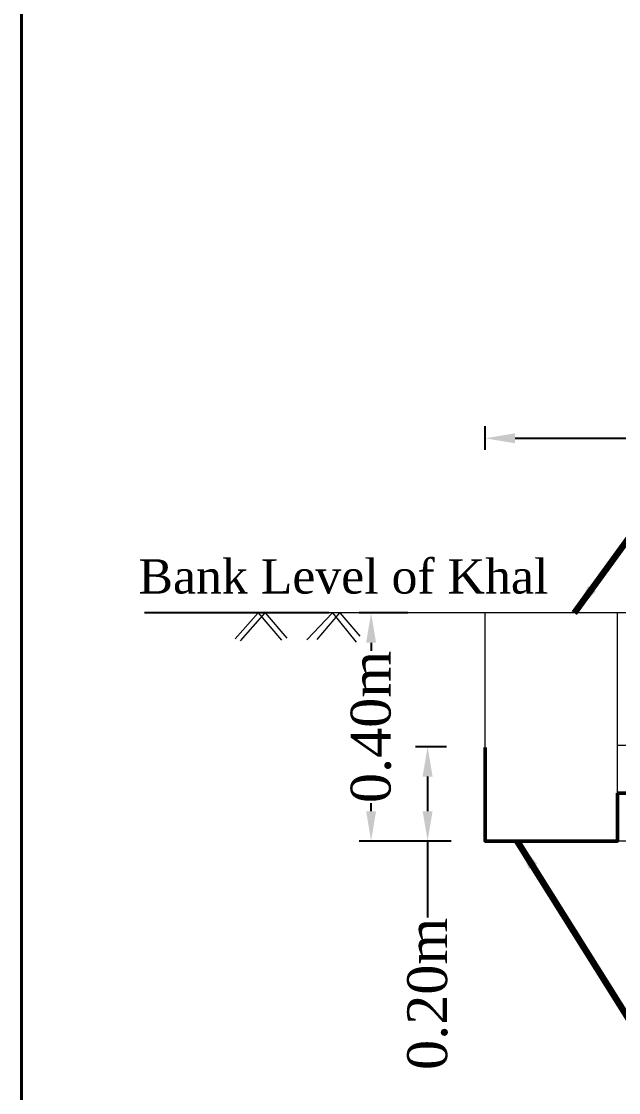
# Model space of a CAD drawing. Header units: metres. Extents: x -1354 to 3686, y -9962 to -7697.
# Drawn here: x 271.87 to 289.85, y -8996.97 to -8964.73 of the extents above; entities that cross this region are included whole.
import ezdxf

# ---------------------------------------------------------------- set-up
doc = ezdxf.new("R2010")
doc.units = ezdxf.units.M
doc.layers.add('LINE', color=7, linetype='Continuous')
doc.styles.get("Standard").update_dxf_attribs({"font": 'times.ttf'})
doc.dimstyles.get("Standard").update_dxf_attribs({"dimtxt": 0.5, "dimasz": 0.4075, "dimexe": 0.364, "dimexo": 0.219, "dimgap": 0.09, "dimtad": 0, "dimdec": 0, "dimlfac": 1000, "dimzin": 0, "dimdsep": 46, "dimtxsty": 'Standard', "dimcen": 0.09, "dimadec": 0, "dimazin": 0, "dimtfac": 1, "dimtdec": 0, "dimtofl": 0, "dimtmove": 0, "dimatfit": 3, "dimfxl": 1, "dimtolj": 1, "dimtzin": 0, "dimarcsym": 0})

# ---------------------------------------------------------------- blocks, each defined once
blk = doc.blocks.new('*D146')
at = {"layer": 'Defpoints', "color": 0, "lineweight": -3, "ltscale": 0.5}
for p in [(284.097, -8986.56), (284.884, -8986.56), (285.03, -8989.399)]:
    blk.add_point(p, dxfattribs=at)
at = {"layer": 'LINE', "color": 7, "ltscale": 0.5}
for p, q in [((284.665, -8986.56), (283.733, -8986.56)), ((284.097, -8987.46), (284.097, -8988.499)), ((284.811, -8989.399), (283.733, -8989.399)), ((284.097, -8989.399), (284.097, -8991.704))]:
    blk.add_line(p, q, dxfattribs=at)
at = {"layer": 'LINE', "color": 7, "lineweight": -3, "ltscale": 0.5}
for points in [[(283.947, -8987.46), (284.247, -8987.46), (284.097, -8986.56)], [(283.947, -8988.499), (284.247, -8988.499), (284.097, -8989.399)]]:
    blk.add_solid(points, dxfattribs=at)
at = {"layer": 'LINE', "color": 7, "lineweight": 9, "ltscale": 0.5, "insert": (284.097, -8993.997), "char_height": 1.2, "attachment_point": 5, "rotation": 90}
blk.add_mtext('\\A1;0.20m', dxfattribs=at)
blk = doc.blocks.new('*D147')
at = {"layer": 'Defpoints', "color": 0, "lineweight": -3, "ltscale": 0.5}
for p in [(282.396, -8982.531), (283.72, -8982.531), (285.03, -8989.399)]:
    blk.add_point(p, dxfattribs=at)
at = {"layer": 'LINE', "color": 7, "ltscale": 0.5}
for p, q in [((283.501, -8982.531), (282.032, -8982.531)), ((282.396, -8983.431), (282.396, -8983.671)), ((282.396, -8988.499), (282.396, -8988.259)), ((284.811, -8989.399), (282.032, -8989.399))]:
    blk.add_line(p, q, dxfattribs=at)
at = {"layer": 'LINE', "color": 7, "lineweight": -3, "ltscale": 0.5}
for points in [[(282.246, -8983.431), (282.546, -8983.431), (282.396, -8982.531)], [(282.246, -8988.499), (282.546, -8988.499), (282.396, -8989.399)]]:
    blk.add_solid(points, dxfattribs=at)
at = {"layer": 'LINE', "color": 7, "lineweight": 9, "ltscale": 0.5, "insert": (282.396, -8985.965), "char_height": 1.2, "attachment_point": 5, "rotation": 90}
blk.add_mtext('\\A1;0.40m', dxfattribs=at)
blk = doc.blocks.new('*D155')
at = {"layer": 'Defpoints', "color": 0, "lineweight": -3, "ltscale": 0.5}
for p in [(303.419, -8977.277), (303.419, -8977.666), (285.828, -8977.84)]:
    blk.add_point(p, dxfattribs=at)
at = {"layer": 'LINE', "color": 7, "ltscale": 0.5}
for p, q in [((285.828, -8977.621), (285.828, -8976.913)), ((303.419, -8977.447), (303.419, -8976.913)), ((286.728, -8977.277), (292.402, -8977.277)), ((302.519, -8977.277), (296.845, -8977.277))]:
    blk.add_line(p, q, dxfattribs=at)
at = {"layer": 'LINE', "color": 7, "lineweight": -3, "ltscale": 0.5}
for points in [[(286.728, -8977.127), (286.728, -8977.427), (285.828, -8977.277)], [(302.519, -8977.127), (302.519, -8977.427), (303.419, -8977.277)]]:
    blk.add_solid(points, dxfattribs=at)
at = {"layer": 'LINE', "color": 7, "lineweight": 9, "ltscale": 0.5, "insert": (294.623, -8977.277), "char_height": 1.2, "attachment_point": 5}
blk.add_mtext('\\A1;1.00m', dxfattribs=at)

msp = doc.modelspace()

# ---------------------------------------------------------------- linework, layer by layer
at = {"color": 0, "linetype": 'Continuous', "lineweight": -3, "ltscale": 0.5}
for p, q in [((281.126845, -8982.531468), (275.577964, -8982.531468)), ((286.947531, -8989.398595), (289.81487, -8989.398595)), ((286.947531, -8989.398595), (289.81487, -8989.398595)), ((286.950333, -8989.398595), (289.81487, -8989.398595))]:
    msp.add_line(p, q, dxfattribs=at)
at = {"color": 0, "linetype": 'Continuous', "lineweight": 50, "ltscale": 0.5}
msp.add_line((289.81487, -8987.958595), (289.81487, -8989.398595), dxfattribs=at)
msp.add_lwpolyline([(289.81487, -8987.958595), (289.81487, -8989.398595), (285.82787, -8989.398595), (285.82787, -8986.57998)], dxfattribs=at)
at = {"layer": 'LINE', "color": 7, "lineweight": 18, "ltscale": 0.5}
for p, q in [((292.283168, -8982.531468), (281.126845, -8982.531468)), ((285.82787, -8989.398595), (285.82787, -8982.531468)), ((289.81487, -8989.398595), (289.81487, -8982.531468)), ((296.076773, -8986.518595), (289.81487, -8986.518595)), ((289.81487, -8989.398595), (285.791972, -8989.398595)), ((286.947531, -8989.398595), (289.81487, -8989.398595)), ((303.379193, -8989.398595), (289.81487, -8989.398595))]:
    msp.add_line(p, q, dxfattribs=at)
at = {"layer": 'LINE', "color": 7, "lineweight": 50, "ltscale": 0.5}
msp.add_line((303.656512, -8987.958595), (289.81487, -8987.958595), dxfattribs=at)
at = {"layer": 'LINE', "color": 7, "lineweight": 40, "ltscale": 0.5}
msp.add_lwpolyline([(271.870379, -9014.448661), (271.870379, -8918.850813), (408.042405, -8918.850813), (408.042405, -9014.448661), (271.870379, -9014.448661)], close=True, dxfattribs=at)
at = {"layer": 'LINE', "color": 7, "lineweight": 9, "ltscale": 0.5}
for points in [[(278.302362, -8983.30935), (278.995839, -8982.531468), (279.696128, -8983.355921)], [(278.462443, -8983.369387), (279.209442, -8982.531468), (279.85666, -8983.293441)], [(280.459535, -8983.343362), (281.238173, -8982.531468), (281.949804, -8983.408079)], [(280.770547, -8983.33041), (281.451776, -8982.531468), (282.053465, -8983.226858)]]:
    msp.add_lwpolyline(points, dxfattribs=at)

# ---------------------------------------------------------------- texts
at = {"layer": 'LINE', "color": 7, "lineweight": 13, "ltscale": 0.5, "insert": (275.394252, -8980.916395), "char_height": 1.03193343, "width": 39.65808448, "attachment_point": 1}
msp.add_mtext('Bank Level of Khal', dxfattribs=at)

# ---------------------------------------------------------------- dimensions: what is measured, and where the dimension line sits
at = {"layer": 'LINE', "color": 7, "lineweight": 9, "ltscale": 0.5}
dim = msp.add_linear_dim(base=(303.418863, -8977.277438), p1=(285.82787, -8977.840106), p2=(303.418863, -8977.666255), text='1.00m', dimstyle='Standard', override={"dimtxt": 1.2, "dimasz": 0.9, "dimclrd": 7, "dimclre": 7, "dimclrt": 7, "dimlwd": 65535, "dimlwe": 65535}, dxfattribs=at)
dim.commit()
dim.dimension.update_dxf_attribs({"geometry": '*D155', "text_midpoint": (294.623366, -8977.277438)})
dim = msp.add_linear_dim(base=(282.395592, -8982.531468), p1=(285.030341, -8989.398595), p2=(283.720323, -8982.531468), angle=90, text='0.40m', dimstyle='Standard', override={"dimtxt": 1.2, "dimasz": 0.9, "dimclrd": 7, "dimclre": 7, "dimclrt": 7, "dimlwd": 65535, "dimlwe": 65535}, dxfattribs=at)
dim.commit()
dim.dimension.update_dxf_attribs({"geometry": '*D147', "text_midpoint": (282.395592, -8985.965031)})
dim = msp.add_linear_dim(base=(284.097029, -8986.559775), p1=(285.030341, -8989.398595), p2=(284.884296, -8986.559775), angle=90, text='0.20m', dimstyle='Standard', override={"dimtxt": 1.2, "dimasz": 0.9, "dimclrd": 7, "dimclre": 7, "dimclrt": 7, "dimlwd": 65535, "dimlwe": 65535}, dxfattribs=at)
dim.commit()
dim.dimension.update_dxf_attribs({"geometry": '*D146', "text_midpoint": (284.097029, -8993.997386), "dimtype": 160})

# ---------------------------------------------------------------- leaders
for points in [[(288.521106, -8982.531468), (290.81184, -8979.366024), (293.695633, -8979.366024)], [(286.791391, -8989.398595), (290.990465, -8996.105537)]]:
    msp.add_leader(points, dimstyle='Standard', override={"dimtxt": 1.2, "dimasz": 0.9, "dimclrd": 7, "dimclre": 7, "dimclrt": 7, "dimlwd": 65535, "dimlwe": 65535}, dxfattribs=at)

doc.saveas('drawing.dxf')
